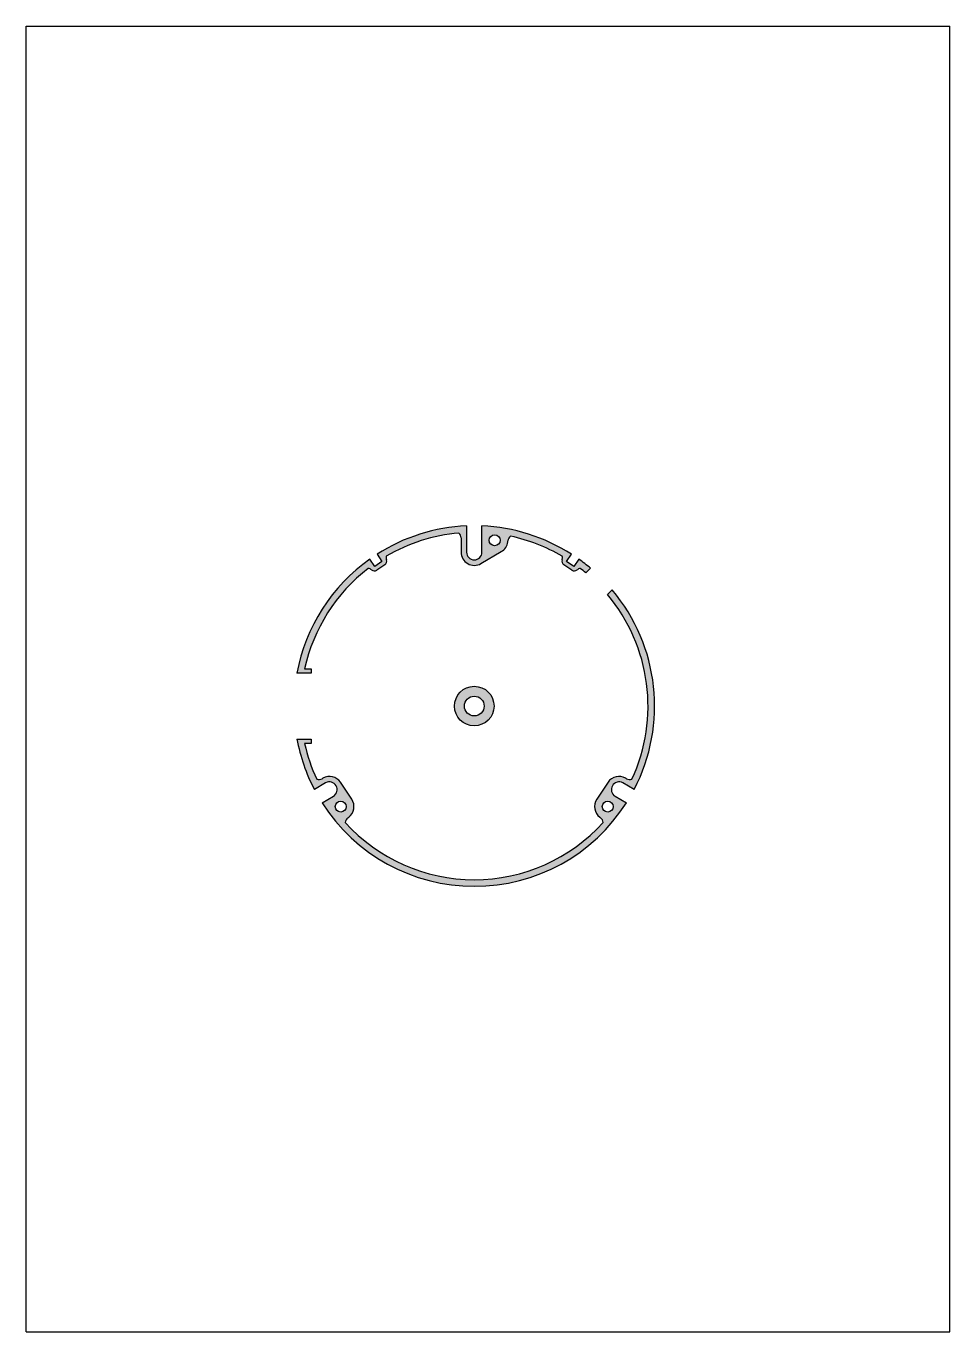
# Model space of a CAD drawing. Header units: millimetres. Extents: x 0 to 210, y 0 to 297.
import ezdxf

# ---------------------------------------------------------------- set-up
doc = ezdxf.new("R2010")
doc.units = ezdxf.units.MM
doc.header["$LTSCALE"] = 19.36
doc.layers.get('0').update_dxf_attribs({"linetype": 'CONTINUOUS'})

msp = doc.modelspace()

# ---------------------------------------------------------------- hatches: boundary and pattern name
at = {"linetype": 'CONTINUOUS'}
h = msp.add_hatch(color=2, dxfattribs=at)
edge = h.paths.add_edge_path()
edge.add_arc((101.8788905317, 142.3458166775), 39.5, 59.573188356, 77.9304679211)
edge.add_arc((111.0051576622, 179.7485070655), 1.5, 125.3040583535, 173)
edge.add_line((109.487564036, 179.6969624096), (109.5163384347, 179.9313110806))
edge.add_arc((106.5099255811, 180.0625704399), 3, 300.3976219664, 353)
edge.add_line((103.3968844281, 174.758212664), (108.0279194775, 177.4749664264))
edge.add_arc((101.8788905317, 177.3458166775), 3, 180, 300.3976219664)
edge.add_line((98.8788905317, 180.5819252661), (98.8788905317, 177.3458166775))
edge.add_arc((97.3788905317, 180.5819252661), 1.5, 0, 47.6959416465)
edge.add_arc((101.8788905317, 142.3458166775), 39.5, 95.0695320789, 120.426811644)
edge.add_arc((83.3407423297, 176.0887724052), 1.5, 167.8004020764, 198.7062168343)
edge.add_arc((80.9728036189, 175.2869829926), 1, 304, 18.7062168343)
edge.add_line((81.5319965224, 174.4579454201), (79.7271238772, 173.2405434491))
edge.add_arc((79.1679309737, 174.0695810216), 1, 229.2937831657, 304)
edge.add_arc((77.5374793218, 172.1744220809), 1.5, 49.2937831657, 80.1995979236)
edge.add_arc((101.8788905317, 142.3458166775), 39.5, 127.573188356, 167.5733330045)
edge.add_line((63.3042874877, 150.8458166775), (64.7924478693, 150.8458166775))
edge.add_line((64.7924478693, 150.8458166775), (64.7924478693, 149.8458166775))
edge.add_line((64.7924478693, 149.8458166775), (61.5707027779, 149.8458166775))
edge.add_arc((101.8788905317, 142.3458166775), 41, 125.3975966282, 169.4597140348)
edge.add_line((79.2413297238, 174.1190891037), (78.129764357, 175.7670525304))
edge.add_line((80.8994048689, 175.2374749106), (79.2413297238, 174.1190891037))
edge.add_line((79.7878395021, 176.8854383374), (80.8994048689, 175.2374749106))
edge.add_arc((101.8788905317, 142.3458166775), 41, 92.4462947381, 122.6024033718)
edge.add_line((100.1288905317, 183.3084520908), (100.1288905317, 177.3458166775))
edge.add_arc((101.8788905317, 177.3458166775), 1.75, 180, 360)
edge.add_line((103.6288905317, 177.3458166775), (103.6288905317, 183.3084520908))
edge.add_arc((101.8788905317, 142.3458166775), 41, 57.3975966282, 87.5537052619)
edge.add_line((122.8583761945, 175.2374749106), (123.9699415613, 176.8854383374))
edge.add_line((124.5164513396, 174.1190891037), (122.8583761945, 175.2374749106))
edge.add_line((125.6280167064, 175.7670525304), (124.5164513396, 174.1190891037))
edge.add_arc((101.8788905317, 142.3458166775), 41, 49.8970632077, 54.6024033718)
edge.add_line((127.224872284, 172.6415458981), (128.2895668183, 173.7062404324))
edge.add_arc((101.8788905317, 142.3458166775), 39.5, 50.0835081099, 52.426811644)
edge.add_arc((126.2203017416, 172.1744220809), 1.5, 99.8004020764, 130.7062168343)
edge.add_arc((124.5898500897, 174.0695810216), 1, 236, 310.7062168343)
edge.add_line((124.0306571862, 173.2405434491), (122.225784541, 174.4579454201))
edge.add_arc((122.7849774445, 175.2869829926), 1, 161.2937831657, 236)
edge.add_arc((120.4170387337, 176.0887724052), 1.5, 341.2937831657, 12.1995979236)
edge.add_arc((106.5099255811, 180.0625704399), 1.25, 90, 270)
edge.add_arc((106.5099255811, 180.0625704399), 1.25, 270, 90)
edge = h.paths.add_edge_path()
edge.add_arc((101.8788905317, 142.3458166775), 39.5, 335.0695320789, 39.9164918901)
edge.add_line((133.2393142866, 168.7564929641), (132.1746197523, 167.6917984298))
edge.add_arc((101.8788905317, 142.3458166775), 41, 332.4462947381, 40.1029367923)
edge.add_line((138.2285734056, 123.3800434275), (135.6628558755, 124.8613611341))
edge.add_arc((134.7878558755, 123.3458166775), 1.75, 60, 240)
edge.add_line((133.9128558755, 121.8302722209), (136.4785734056, 120.3489545142))
edge.add_arc((101.8788905317, 142.3458166775), 41, 212.4462947381, 327.5537052619)
edge.add_line((67.2792076579, 120.3489545142), (69.8449251879, 121.8302722209))
edge.add_arc((68.9699251879, 123.3458166775), 1.75, 300, 120)
edge.add_line((68.0949251879, 124.8613611341), (65.5292076579, 123.3800434275))
edge.add_arc((101.8788905317, 142.3458166775), 41, 190.5402859652, 207.5537052619)
edge.add_line((61.5707027779, 134.8458166775), (64.7924478693, 134.8458166775))
edge.add_line((64.7924478693, 134.8458166775), (64.7924478693, 133.8458166775))
edge.add_line((64.7924478693, 133.8458166775), (63.3042874877, 133.8458166775))
edge.add_arc((101.8788905317, 142.3458166775), 39.5, 192.4266669955, 204.9304679211)
edge.add_arc((66.5154491521, 127.1248767002), 1.5, 252.3040583535, 300)
edge.add_line((67.4699251879, 125.9438928888), (67.2654491521, 125.8258385945))
edge.add_arc((68.9699251879, 123.3458166775), 3, 33.5, 120)
edge.add_line((74.0323986161, 121.1326567536), (71.4715826541, 125.0016276334))
edge.add_arc((71.5307411499, 119.4768457977), 3, 307, 33.5)
edge.add_line((73.1476215163, 116.9388455718), (73.3361862194, 117.0809392676))
edge.add_arc((74.050344051, 115.7408923068), 1.5, 127, 174.6959416465)
edge.add_arc((101.8788905317, 142.3458166775), 39.5, 222.0695320789, 317.9304679211)
edge.add_arc((129.7074370124, 115.7408923068), 1.5, 5.3040583535, 53)
edge.add_line((130.421594844, 117.0809392676), (130.6101595471, 116.9388455718))
edge.add_arc((132.2270399135, 119.4768457977), 3, 146.5, 233)
edge.add_line((132.2861984093, 125.0016276334), (129.7253824473, 121.1326567536))
edge.add_arc((134.7878558755, 123.3458166775), 3, 60, 146.5)
edge.add_line((136.4923319113, 125.8258385945), (136.2878558755, 125.9438928888))
edge.add_arc((137.2423319113, 127.1248767002), 1.5, 240, 287.6959416465)
edge.add_arc((71.5307411499, 119.4768457977), 1.25, 90, 270)
edge.add_arc((71.5307411499, 119.4768457977), 1.25, 270, 90)
edge.add_arc((132.2270399135, 119.4768457977), 1.25, 90, 270)
edge.add_arc((132.2270399135, 119.4768457977), 1.25, 270, 90)
edge = h.paths.add_edge_path()
edge.add_arc((101.8788905317, 142.3458166775), 4.5, 180, 360)
edge.add_arc((101.8788905317, 142.3458166775), 4.5, 0, 180)
edge.add_arc((101.8788905317, 142.3458166775), 2.25, 180, 360)
edge.add_arc((101.8788905317, 142.3458166775), 2.25, 0, 180)

# ---------------------------------------------------------------- linework, layer by layer
at = {"color": 7, "linetype": 'CONTINUOUS'}
for p, q in [((0, 0), (0, 297)), ((0, 297), (210, 297)), ((210, 0), (210, 297)), ((100.1288905317, 183.3084520908), (100.1288905317, 177.3458166775)), ((103.6288905317, 177.3458166775), (103.6288905317, 183.3084520908)), ((98.8788905317, 180.5819252661), (98.8788905317, 177.3458166775)), ((109.487564036, 179.6969624096), (109.5163384347, 179.9313110806)), ((79.2413297238, 174.1190891037), (78.129764357, 175.7670525304)), ((80.8994048689, 175.2374749106), (79.2413297238, 174.1190891037)), ((79.7878395021, 176.8854383374), (80.8994048689, 175.2374749106)), ((103.3968844281, 174.758212664), (108.0279194775, 177.4749664264)), ((122.8583761945, 175.2374749106), (123.9699415613, 176.8854383374)), ((124.5164513396, 174.1190891037), (122.8583761945, 175.2374749106)), ((125.6280167064, 175.7670525304), (124.5164513396, 174.1190891037)), ((81.5319965224, 174.4579454201), (79.7271238772, 173.2405434491)), ((124.0306571862, 173.2405434491), (122.225784541, 174.4579454201)), ((127.224872284, 172.6415458981), (128.2895668183, 173.7062404324)), ((133.2393142866, 168.7564929641), (132.1746197523, 167.6917984298)), ((64.7924478693, 149.8458166775), (61.5707027779, 149.8458166775)), ((63.3042874877, 150.8458166775), (64.7924478693, 150.8458166775)), ((64.7924478693, 150.8458166775), (64.7924478693, 149.8458166775)), ((61.5707027779, 134.8458166775), (64.7924478693, 134.8458166775)), ((64.7924478693, 133.8458166775), (63.3042874877, 133.8458166775)), ((64.7924478693, 134.8458166775), (64.7924478693, 133.8458166775)), ((68.0949251879, 124.8613611341), (65.5292076579, 123.3800434275)), ((67.4699251879, 125.9438928888), (67.2654491521, 125.8258385945)), ((74.0323986161, 121.1326567536), (71.4715826541, 125.0016276334)), ((132.2861984093, 125.0016276334), (129.7253824473, 121.1326567536)), ((138.2285734056, 123.3800434275), (135.6628558755, 124.8613611341)), ((136.4923319113, 125.8258385945), (136.2878558755, 125.9438928888)), ((67.2792076579, 120.3489545142), (69.8449251879, 121.8302722209)), ((133.9128558755, 121.8302722209), (136.4785734056, 120.3489545142)), ((73.1476215163, 116.9388455718), (73.3361862194, 117.0809392676)), ((130.421594844, 117.0809392676), (130.6101595471, 116.9388455718)), ((0, 0), (210, 0))]:
    msp.add_line(p, q, dxfattribs=at)
for centre, radius in [((106.5099255811, 180.0625704399), 1.25), ((101.8788905317, 142.3458166775), 4.5), ((101.8788905317, 142.3458166775), 2.25), ((71.5307411499, 119.4768457977), 1.25), ((132.2270399135, 119.4768457977), 1.25)]:
    msp.add_circle(centre, radius, dxfattribs=at)
for centre, radius, start, end in [((101.8788905317, 142.3458166775), 41, 92.4462947381, 122.6024033718), ((101.8788905317, 142.3458166775), 39.5, 95.0695320789, 120.426811644), ((97.3788905317, 180.5819252661), 1.5, 0, 47.6959416465), ((101.8788905317, 142.3458166775), 41, 57.3975966282, 87.5537052619), ((106.5099255811, 180.0625704399), 3, 300.3976219664, 353), ((111.0051576622, 179.7485070655), 1.5, 125.3040583535, 173), ((101.8788905317, 142.3458166775), 39.5, 59.573188356, 77.9304679211), ((101.8788905317, 142.3458166775), 41, 125.3975966282, 169.4597140348), ((80.9728036189, 175.2869829926), 1, 304, 18.7062168343), ((83.3407423297, 176.0887724052), 1.5, 167.8004020764, 198.7062168343), ((101.8788905317, 177.3458166775), 3, 180, 300.3976219664), ((101.8788905317, 177.3458166775), 1.75, 180, 360), ((122.7849774445, 175.2869829926), 1, 161.2937831657, 236), ((120.4170387337, 176.0887724052), 1.5, 341.2937831657, 12.1995979236), ((101.8788905317, 142.3458166775), 41, 49.8970632077, 54.6024033718), ((101.8788905317, 142.3458166775), 39.5, 127.573188356, 167.5733330045), ((77.5374793218, 172.1744220809), 1.5, 49.2937831657, 80.1995979236), ((79.1679309737, 174.0695810216), 1, 229.2937831657, 304), ((124.5898500897, 174.0695810216), 1, 236, 310.7062168343), ((126.2203017416, 172.1744220809), 1.5, 99.8004020764, 130.7062168343), ((101.8788905317, 142.3458166775), 39.5, 50.0835081099, 52.426811644), ((101.8788905317, 142.3458166775), 39.5, 335.0695320789, 39.9164918901), ((101.8788905317, 142.3458166775), 41, 332.4462947381, 40.1029367923), ((101.8788905317, 142.3458166775), 41, 190.5402859652, 207.5537052619), ((101.8788905317, 142.3458166775), 39.5, 192.4266669955, 204.9304679211), ((66.5154491521, 127.1248767002), 1.5, 252.3040583535, 300), ((68.9699251879, 123.3458166775), 3, 33.5, 120), ((68.9699251879, 123.3458166775), 1.75, 300, 120), ((134.7878558755, 123.3458166775), 3, 60, 146.5), ((134.7878558755, 123.3458166775), 1.75, 60, 240), ((137.2423319113, 127.1248767002), 1.5, 240, 287.6959416465), ((101.8788905317, 142.3458166775), 41, 212.4462947381, 327.5537052619), ((71.5307411499, 119.4768457977), 3, 307, 33.5), ((132.2270399135, 119.4768457977), 3, 146.5, 233), ((74.050344051, 115.7408923068), 1.5, 127, 174.6959416465), ((101.8788905317, 142.3458166775), 39.5, 222.0695320789, 317.9304679211), ((129.7074370124, 115.7408923068), 1.5, 5.3040583535, 53)]:
    msp.add_arc(centre, radius, start, end, dxfattribs=at)

doc.saveas('drawing.dxf')
